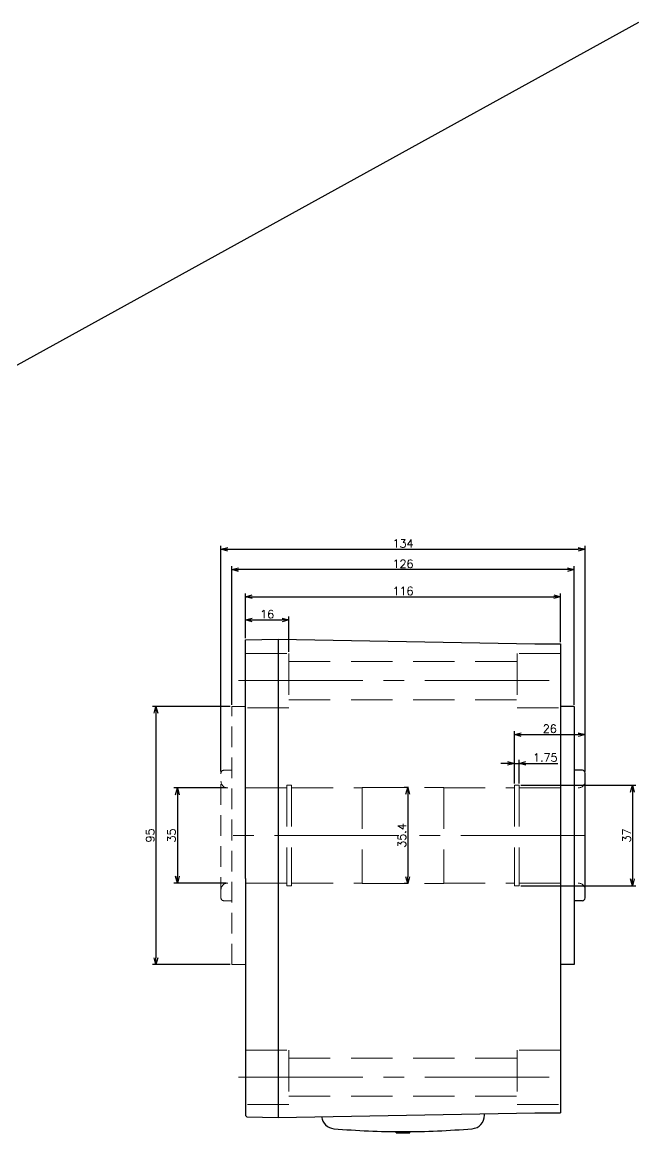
# Model space of a CAD drawing. Header units: millimetres. Extents: x 0 to 38884, y -3675 to 8056.
# Drawn here: x 9233.7 to 9460.3, y -1482.3 to -1066.1 of the extents above; entities that cross this region are included whole.
import ezdxf

# ---------------------------------------------------------------- set-up
doc = ezdxf.new("R2010")
doc.units = ezdxf.units.MM
doc.header["$LTSCALE"] = 2.4
doc.header["$PDMODE"] = 99
doc.header["$PDSIZE"] = 1
for name, pattern in [('CENTER2', [28.575, 19.05, -3.175, 3.175, -3.175]), ('HIDDEN', [9.525, 6.35, -3.175]), ('HIDDEN2', [4.7625, 3.175, -1.5875])]:
    doc.linetypes.add(name, pattern=pattern)
for name, color, linetype, lineweight in [('03_かくれ線', 6, 'HIDDEN2', 13), ('04_中心線', 1, 'CENTER2', 9), ('08_DIM', 3, 'Continuous', 13)]:
    doc.layers.add(name, color=color, linetype=linetype, lineweight=lineweight)
doc.styles.add('KSS_TXT', font='txt.shx', dxfattribs={"bigfont": 'extfont2.shx'})
doc.dimstyles.new('KSS_DIM', dxfattribs={"dimscale": 2, "dimtxt": 3, "dimasz": 2.5, "dimexe": 1.25, "dimexo": 0.625, "dimtad": 1, "dimdsep": 46, "dimtxsty": 'KSS_TXT', "dimblk": 'OPEN30', "dimcen": 0, "dimazin": 2, "dimtfac": 0.75, "dimtmove": 0, "dimatfit": 3, "dimldrblk": 'OPEN30', "dimfxl": 1.25, "dimtolj": 1, "dimarcsym": 0})

# ---------------------------------------------------------------- blocks, each defined once
blk = doc.blocks.new('_Open30')
at = {"color": 0, "linetype": 'ByBlock', "lineweight": -2}
for p, q in [((-1, 0.27), (0, 0)), ((0, 0), (-1, -0.27)), ((0, 0), (-1, 0))]:
    blk.add_line(p, q, dxfattribs=at)
blk = doc.blocks.new('*D767')
at = {"layer": '08_DIM', "color": 0, "lineweight": -2, "transparency": 16777216}
for p, q in [((9417.08, -1346.82), (9459.38, -1346.82)), ((9458.13, -1349.32), (9458.13, -1381.32)), ((9417.08, -1383.82), (9459.38, -1383.82))]:
    blk.add_line(p, q, dxfattribs=at)
at = {"layer": 'Defpoints', "color": 0, "transparency": 16777216}
for p in [(9416.45, -1346.82), (9416.45, -1383.82), (9458.13, -1383.82)]:
    blk.add_point(p, dxfattribs=at)
at = {"layer": '08_DIM', "color": 0, "lineweight": -2, "transparency": 16777216, "xscale": 2.5, "yscale": 2.5, "zscale": 2.5}
for p, rotation in [((9458.13, -1346.82), 90), ((9458.13, -1383.82), 270)]:
    blk.add_blockref('_Open30', p, dxfattribs=dict(at, rotation=rotation))
at = {"layer": '08_DIM', "color": 0, "transparency": 16777216, "insert": (9456.01, -1365.32), "char_height": 3, "attachment_point": 5, "rotation": 90, "style": 'KSS_TXT'}
blk.add_mtext('\\A1;37', dxfattribs=at)
blk = doc.blocks.new('*D768')
at = {"layer": '08_DIM', "color": 0, "lineweight": -2, "transparency": 16777216}
for p, q in [((9414.7, -1346.2), (9414.7, -1326.9)), ((9440.7, -1341.7), (9440.7, -1326.9)), ((9417.2, -1328.15), (9438.2, -1328.15))]:
    blk.add_line(p, q, dxfattribs=at)
at = {"layer": 'Defpoints', "color": 0, "transparency": 16777216}
for p in [(9440.7, -1328.15), (9440.7, -1342.32), (9414.7, -1346.82)]:
    blk.add_point(p, dxfattribs=at)
at = {"layer": '08_DIM', "color": 0, "lineweight": -2, "transparency": 16777216, "xscale": 2.5, "yscale": 2.5, "zscale": 2.5, "rotation": 180}
blk.add_blockref('_Open30', (9414.7, -1328.15), dxfattribs=at)
at = {"layer": '08_DIM', "color": 0, "lineweight": -2, "transparency": 16777216, "xscale": 2.5, "yscale": 2.5, "zscale": 2.5}
blk.add_blockref('_Open30', (9440.7, -1328.15), dxfattribs=at)
at = {"layer": '08_DIM', "color": 0, "transparency": 16777216, "insert": (9427.7, -1326.02), "char_height": 3, "attachment_point": 5, "style": 'KSS_TXT'}
blk.add_mtext('\\A1;26', dxfattribs=at)
blk = doc.blocks.new('*D769')
at = {"layer": '08_DIM', "color": 0, "lineweight": -2, "transparency": 16777216}
for p, q in [((9412.2, -1338.76), (9409.7, -1338.76)), ((9414.7, -1346.2), (9414.7, -1337.51)), ((9414.7, -1338.76), (9416.45, -1338.76)), ((9416.45, -1346.2), (9416.45, -1337.51)), ((9418.95, -1338.76), (9430.7, -1338.76))]:
    blk.add_line(p, q, dxfattribs=at)
at = {"layer": 'Defpoints', "color": 0, "transparency": 16777216}
for p in [(9416.45, -1338.76), (9414.7, -1346.82), (9416.45, -1346.82)]:
    blk.add_point(p, dxfattribs=at)
at = {"layer": '08_DIM', "color": 0, "lineweight": -2, "transparency": 16777216, "xscale": 2.5, "yscale": 2.5, "zscale": 2.5}
blk.add_blockref('_Open30', (9414.7, -1338.76), dxfattribs=at)
at = {"layer": '08_DIM', "color": 0, "lineweight": -2, "transparency": 16777216, "xscale": 2.5, "yscale": 2.5, "zscale": 2.5, "rotation": 180}
blk.add_blockref('_Open30', (9416.45, -1338.76), dxfattribs=at)
at = {"layer": '08_DIM', "color": 0, "transparency": 16777216, "insert": (9426.08, -1336.63), "char_height": 3, "attachment_point": 5, "style": 'KSS_TXT'}
blk.add_mtext('\\A1;1.75', dxfattribs=at)
blk = doc.blocks.new('*D770')
at = {"layer": '08_DIM', "color": 0, "lineweight": -2, "transparency": 16777216}
for p, q in [((9375.72, -1347.62), (9374.18, -1347.62)), ((9375.43, -1350.12), (9375.43, -1380.52)), ((9375.56, -1383.02), (9374.18, -1383.02))]:
    blk.add_line(p, q, dxfattribs=at)
at = {"layer": 'Defpoints', "color": 0, "transparency": 16777216}
for p in [(9376.34, -1347.62), (9375.43, -1383.02), (9376.19, -1383.02)]:
    blk.add_point(p, dxfattribs=at)
at = {"layer": '08_DIM', "color": 0, "lineweight": -2, "transparency": 16777216, "xscale": 2.5, "yscale": 2.5, "zscale": 2.5}
for p, rotation in [((9375.43, -1347.62), 90), ((9375.43, -1383.02), 270)]:
    blk.add_blockref('_Open30', p, dxfattribs=dict(at, rotation=rotation))
at = {"layer": '08_DIM', "color": 0, "transparency": 16777216, "insert": (9373.31, -1365.32), "char_height": 3, "attachment_point": 5, "rotation": 90, "style": 'KSS_TXT'}
blk.add_mtext('\\A1;35.4', dxfattribs=at)
blk = doc.blocks.new('GM-SHYF-RH 0.4kW、1／160、＊＊V、60Hzc_1')
at = {"color": 0}
for p, q in [((0, 72.01), (12, 72.22)), ((0, -15.77), (0, 72.01)), ((12, 72.22), (12, -15.77)), ((12, 72.22), (106.5, 70.57)), ((106.5, 70.57), (116, 70.57)), ((116, 70.57), (116, -15.77)), ((121, 47.5), (116, 47.5)), ((121, 47.5), (121, -47.5)), ((124, 24), (121, 24)), ((125, -23), (125, 23)), ((0, -15.77), (0, -103.05)), ((12, -15.77), (12, -103.76)), ((116, -15.77), (116, -102.11)), ((124, -24), (121, -24)), ((121, -47.5), (116, -47.5)), ((0, -103.05), (0.5, -103.56)), ((0.5, -103.56), (12, -103.76)), ((12, -103.76), (106.5, -102.11)), ((88, -102.94), (88, -102.44)), ((106.5, -102.11), (116, -102.11)), ((55.5, -109.5), (55.5, -108.99)), ((55.5, -109.5), (60.5, -109.5)), ((60.5, -109.5), (60.5, -108.99))]:
    blk.add_line(p, q, dxfattribs=at)
for centre, radius, start, end in [((124, 23), 1, 0, 90), ((124, -23), 1, 270, 0), ((33, -102.94), 5, 186.2447, 265.1386), ((83, -102.94), 5, 274.8614, 0), ((58, 191), 300, 265.1386, 270), ((58, 191), 300, 270, 274.8614)]:
    blk.add_arc(centre, radius, start, end, dxfattribs=at)
at = {"layer": '03_かくれ線', "linetype": 'HIDDEN'}
for p, q in [((0, 67), (16, 67)), ((16, 67), (16, 47)), ((116, 67), (100, 67)), ((100, 67), (100, 47)), ((16, 64), (100, 64)), ((16, 50), (100, 50)), ((16, 47), (0, 47)), ((100, 47), (116, 47)), ((15.25, 17.5), (-6.5, 17.5)), ((17, 18.5), (15.25, 18.5)), ((15.25, 18.5), (15.25, -18.5)), ((17, 18.5), (17, -18.5)), ((17, 17.5), (43, 17.5)), ((43, 17.7), (73, 17.7)), ((43, 17.7), (43, -17.7)), ((73, 17.7), (73, -17.7)), ((73, 17.5), (99, 17.5)), ((99, 18.5), (100.75, 18.5)), ((99, 18.5), (99, -18.5)), ((100.75, 18.5), (100.75, -18.5)), ((100.75, 17.5), (122.5, 17.5)), ((15.25, -17.5), (-6.5, -17.5)), ((17, -18.5), (15.25, -18.5)), ((17, -17.5), (43, -17.5)), ((43, -17.7), (73, -17.7)), ((73, -17.5), (99, -17.5)), ((99, -18.5), (100.75, -18.5)), ((100.75, -17.5), (122.5, -17.5)), ((0, -79), (16, -79)), ((16, -79), (16, -99)), ((116, -79), (100, -79)), ((100, -79), (100, -99)), ((16, -82), (100, -82)), ((16, -99), (0, -99)), ((16, -96), (100, -96)), ((100, -99), (116, -99))]:
    blk.add_line(p, q, dxfattribs=at)
at = {"layer": '03_かくれ線'}
for p, q in [((-5, -47.5), (-5, 47.5)), ((-5, 47.5), (0, 47.5)), ((-9, -23), (-9, 23)), ((-8, 24), (-5, 24)), ((-8, -24), (-5, -24)), ((-5, -47.5), (0, -47.5))]:
    blk.add_line(p, q, dxfattribs=at)
for centre, start, end in [((-8, 23), 90, 180), ((-8, -23), 180, 270)]:
    blk.add_arc(centre, 1, start, end, dxfattribs=at)
at = {"layer": '03_かくれ線', "linetype": 'HIDDEN'}
for centre, start, end in [((-6.5, 20), 180, 270), ((122.5, 20), 270, 0), ((-6.5, -20), 90, 180), ((122.5, -20), 0, 90)]:
    blk.add_arc(centre, 2.5, start, end, dxfattribs=at)
at = {"layer": '04_中心線', "linetype": 'CENTER2'}
for p, q in [((-2.54, 57), (118.76, 57)), ((-2.54, -89), (118.76, -89))]:
    blk.add_line(p, q, dxfattribs=at)
at = {"layer": '04_中心線'}
blk.add_line((125, 0), (-9, 0), dxfattribs=at)
blk = doc.blocks.new('*D771')
at = {"layer": '08_DIM', "color": 0, "lineweight": -2, "transparency": 16777216}
for p, q in [((9315.7, -1292.69), (9315.7, -1284.74)), ((9318.2, -1285.99), (9329.2, -1285.99)), ((9331.7, -1297.7), (9331.7, -1284.74))]:
    blk.add_line(p, q, dxfattribs=at)
at = {"layer": 'Defpoints', "color": 0, "transparency": 16777216}
for p in [(9331.7, -1285.99), (9315.7, -1293.31), (9331.7, -1298.32)]:
    blk.add_point(p, dxfattribs=at)
at = {"layer": '08_DIM', "color": 0, "lineweight": -2, "transparency": 16777216, "xscale": 2.5, "yscale": 2.5, "zscale": 2.5, "rotation": 180}
blk.add_blockref('_Open30', (9315.7, -1285.99), dxfattribs=at)
at = {"layer": '08_DIM', "color": 0, "lineweight": -2, "transparency": 16777216, "xscale": 2.5, "yscale": 2.5, "zscale": 2.5}
blk.add_blockref('_Open30', (9331.7, -1285.99), dxfattribs=at)
at = {"layer": '08_DIM', "color": 0, "transparency": 16777216, "insert": (9323.7, -1283.87), "char_height": 3, "attachment_point": 5, "style": 'KSS_TXT'}
blk.add_mtext('\\A1;16', dxfattribs=at)
blk = doc.blocks.new('*D777')
at = {"layer": '08_DIM', "color": 0, "lineweight": -2, "transparency": 16777216}
for p, q in [((9306.7, -1341.7), (9306.7, -1258.71)), ((9309.2, -1259.96), (9438.2, -1259.96)), ((9440.7, -1341.7), (9440.7, -1258.71))]:
    blk.add_line(p, q, dxfattribs=at)
at = {"layer": 'Defpoints', "color": 0, "transparency": 16777216}
for p in [(9440.7, -1259.96), (9306.7, -1342.32), (9440.7, -1342.32)]:
    blk.add_point(p, dxfattribs=at)
at = {"layer": '08_DIM', "color": 0, "lineweight": -2, "transparency": 16777216, "xscale": 2.5, "yscale": 2.5, "zscale": 2.5, "rotation": 180}
blk.add_blockref('_Open30', (9306.7, -1259.96), dxfattribs=at)
at = {"layer": '08_DIM', "color": 0, "lineweight": -2, "transparency": 16777216, "xscale": 2.5, "yscale": 2.5, "zscale": 2.5}
blk.add_blockref('_Open30', (9440.7, -1259.96), dxfattribs=at)
at = {"layer": '08_DIM', "color": 0, "transparency": 16777216, "insert": (9373.7, -1257.84), "char_height": 3, "attachment_point": 5, "style": 'KSS_TXT'}
blk.add_mtext('\\A1;134', dxfattribs=at)
blk = doc.blocks.new('*D778')
at = {"layer": '08_DIM', "color": 0, "lineweight": -2, "transparency": 16777216}
for p, q in [((9310.7, -1317.2), (9310.7, -1266.21)), ((9434.2, -1267.46), (9313.2, -1267.46)), ((9436.7, -1317.2), (9436.7, -1266.21))]:
    blk.add_line(p, q, dxfattribs=at)
at = {"layer": 'Defpoints', "color": 0, "transparency": 16777216}
for p in [(9310.7, -1267.46), (9310.7, -1317.82), (9436.7, -1317.82)]:
    blk.add_point(p, dxfattribs=at)
at = {"layer": '08_DIM', "color": 0, "lineweight": -2, "transparency": 16777216, "xscale": 2.5, "yscale": 2.5, "zscale": 2.5, "rotation": 180}
blk.add_blockref('_Open30', (9310.7, -1267.46), dxfattribs=at)
at = {"layer": '08_DIM', "color": 0, "lineweight": -2, "transparency": 16777216, "xscale": 2.5, "yscale": 2.5, "zscale": 2.5}
blk.add_blockref('_Open30', (9436.7, -1267.46), dxfattribs=at)
at = {"layer": '08_DIM', "color": 0, "transparency": 16777216, "insert": (9373.7, -1265.33), "char_height": 3, "attachment_point": 5, "style": 'KSS_TXT'}
blk.add_mtext('\\A1;126', dxfattribs=at)
blk = doc.blocks.new('*D779')
at = {"layer": '08_DIM', "color": 0, "lineweight": -2, "transparency": 16777216}
for p, q in [((9315.7, -1292.69), (9315.7, -1276.2)), ((9318.2, -1277.45), (9429.2, -1277.45)), ((9431.7, -1294.13), (9431.7, -1276.2))]:
    blk.add_line(p, q, dxfattribs=at)
at = {"layer": 'Defpoints', "color": 0, "transparency": 16777216}
for p in [(9431.7, -1277.45), (9315.7, -1293.31), (9431.7, -1294.75)]:
    blk.add_point(p, dxfattribs=at)
at = {"layer": '08_DIM', "color": 0, "lineweight": -2, "transparency": 16777216, "xscale": 2.5, "yscale": 2.5, "zscale": 2.5, "rotation": 180}
blk.add_blockref('_Open30', (9315.7, -1277.45), dxfattribs=at)
at = {"layer": '08_DIM', "color": 0, "lineweight": -2, "transparency": 16777216, "xscale": 2.5, "yscale": 2.5, "zscale": 2.5}
blk.add_blockref('_Open30', (9431.7, -1277.45), dxfattribs=at)
at = {"layer": '08_DIM', "color": 0, "transparency": 16777216, "insert": (9373.7, -1275.33), "char_height": 3, "attachment_point": 5, "style": 'KSS_TXT'}
blk.add_mtext('\\A1;116', dxfattribs=at)
blk = doc.blocks.new('*D780')
at = {"layer": '08_DIM', "color": 0, "lineweight": -2, "transparency": 16777216}
for p, q in [((9310.08, -1317.82), (9281.52, -1317.82)), ((9282.77, -1320.32), (9282.77, -1410.32)), ((9310.08, -1412.82), (9281.52, -1412.82))]:
    blk.add_line(p, q, dxfattribs=at)
at = {"layer": 'Defpoints', "color": 0, "transparency": 16777216}
for p in [(9310.7, -1317.82), (9282.77, -1412.82), (9310.7, -1412.82)]:
    blk.add_point(p, dxfattribs=at)
at = {"layer": '08_DIM', "color": 0, "lineweight": -2, "transparency": 16777216, "xscale": 2.5, "yscale": 2.5, "zscale": 2.5}
for p, rotation in [((9282.77, -1317.82), 90), ((9282.77, -1412.82), 270)]:
    blk.add_blockref('_Open30', p, dxfattribs=dict(at, rotation=rotation))
at = {"layer": '08_DIM', "color": 0, "transparency": 16777216, "insert": (9280.64, -1365.32), "char_height": 3, "attachment_point": 5, "rotation": 90, "style": 'KSS_TXT'}
blk.add_mtext('\\A1;95', dxfattribs=at)
blk = doc.blocks.new('*D781')
at = {"layer": '08_DIM', "color": 0, "lineweight": -2, "transparency": 16777216}
for p, q in [((9308.58, -1347.82), (9289.4, -1347.82)), ((9290.65, -1350.32), (9290.65, -1380.32)), ((9308.58, -1382.82), (9289.4, -1382.82))]:
    blk.add_line(p, q, dxfattribs=at)
at = {"layer": 'Defpoints', "color": 0, "transparency": 16777216}
for p in [(9309.2, -1347.82), (9290.65, -1382.82), (9309.2, -1382.82)]:
    blk.add_point(p, dxfattribs=at)
at = {"layer": '08_DIM', "color": 0, "lineweight": -2, "transparency": 16777216, "xscale": 2.5, "yscale": 2.5, "zscale": 2.5}
for p, rotation in [((9290.65, -1347.82), 90), ((9290.65, -1382.82), 270)]:
    blk.add_blockref('_Open30', p, dxfattribs=dict(at, rotation=rotation))
at = {"layer": '08_DIM', "color": 0, "transparency": 16777216, "insert": (9288.52, -1365.32), "char_height": 3, "attachment_point": 5, "rotation": 90, "style": 'KSS_TXT'}
blk.add_mtext('\\A1;35', dxfattribs=at)

msp = doc.modelspace()

# ---------------------------------------------------------------- linework, layer by layer
at = {"color": 3}
msp.add_line((9460.3155, -1066.1116), (8582.3574, -1550.1665), dxfattribs=at)

# ---------------------------------------------------------------- block references
at = {"color": 4}
msp.add_blockref('GM-SHYF-RH 0.4kW、1／160、＊＊V、60Hzc_1', (9315.7027, -1365.3216), dxfattribs=at)

# ---------------------------------------------------------------- dimensions: what is measured, and where the dimension line sits
at = {"layer": '08_DIM'}
for base, p1, p2, picture, middle in [((9440.7031, -1259.9631), (9306.7031, -1342.3216), (9440.7031, -1342.3216), '*D777', (9373.7031, -1257.8381)), ((9310.7027, -1267.4583), (9436.7031, -1317.8216), (9310.7027, -1317.8216), '*D778', (9373.7029, -1265.3333)), ((9431.7031, -1277.4518), (9315.7027, -1293.3111), (9431.7031, -1294.7511), '*D779', (9373.7029, -1275.3268)), ((9331.7027, -1285.9936), (9315.7027, -1293.3111), (9331.7027, -1298.3216), '*D771', (9323.7027, -1283.8686)), ((9440.7031, -1328.1497), (9414.7031, -1346.8216), (9440.7031, -1342.3216), '*D768', (9427.7031, -1326.0247)), ((9416.4531, -1338.7609), (9414.7031, -1346.8216), (9416.4531, -1346.8216), '*D769', (9426.0781, -1336.6338))]:
    dim = msp.add_linear_dim(base=base, p1=p1, p2=p2, dimstyle='KSS_DIM', override={"dimscale": 1}, dxfattribs=at)
    dim.commit()
    dim.dimension.update_dxf_attribs({"geometry": picture, "text_midpoint": middle})
for base, p1, p2, picture, middle in [((9282.7659, -1412.8216), (9310.7027, -1317.8216), (9310.7027, -1412.8216), '*D780', (9280.6388, -1365.3216)), ((9290.6505, -1382.8216), (9309.203, -1347.8216), (9309.203, -1382.8216), '*D781', (9288.5234, -1365.3216)), ((9375.433, -1383.0216), (9376.3409, -1347.6216), (9376.1884, -1383.0216), '*D770', (9373.306, -1365.3216)), ((9458.1341, -1383.8216), (9416.4531, -1346.8216), (9416.4531, -1383.8216), '*D767', (9456.0091, -1365.3216))]:
    dim = msp.add_linear_dim(base=base, p1=p1, p2=p2, angle=90, dimstyle='KSS_DIM', override={"dimscale": 1}, dxfattribs=at)
    dim.commit()
    dim.dimension.update_dxf_attribs({"geometry": picture, "text_midpoint": middle})

doc.saveas('drawing.dxf')
